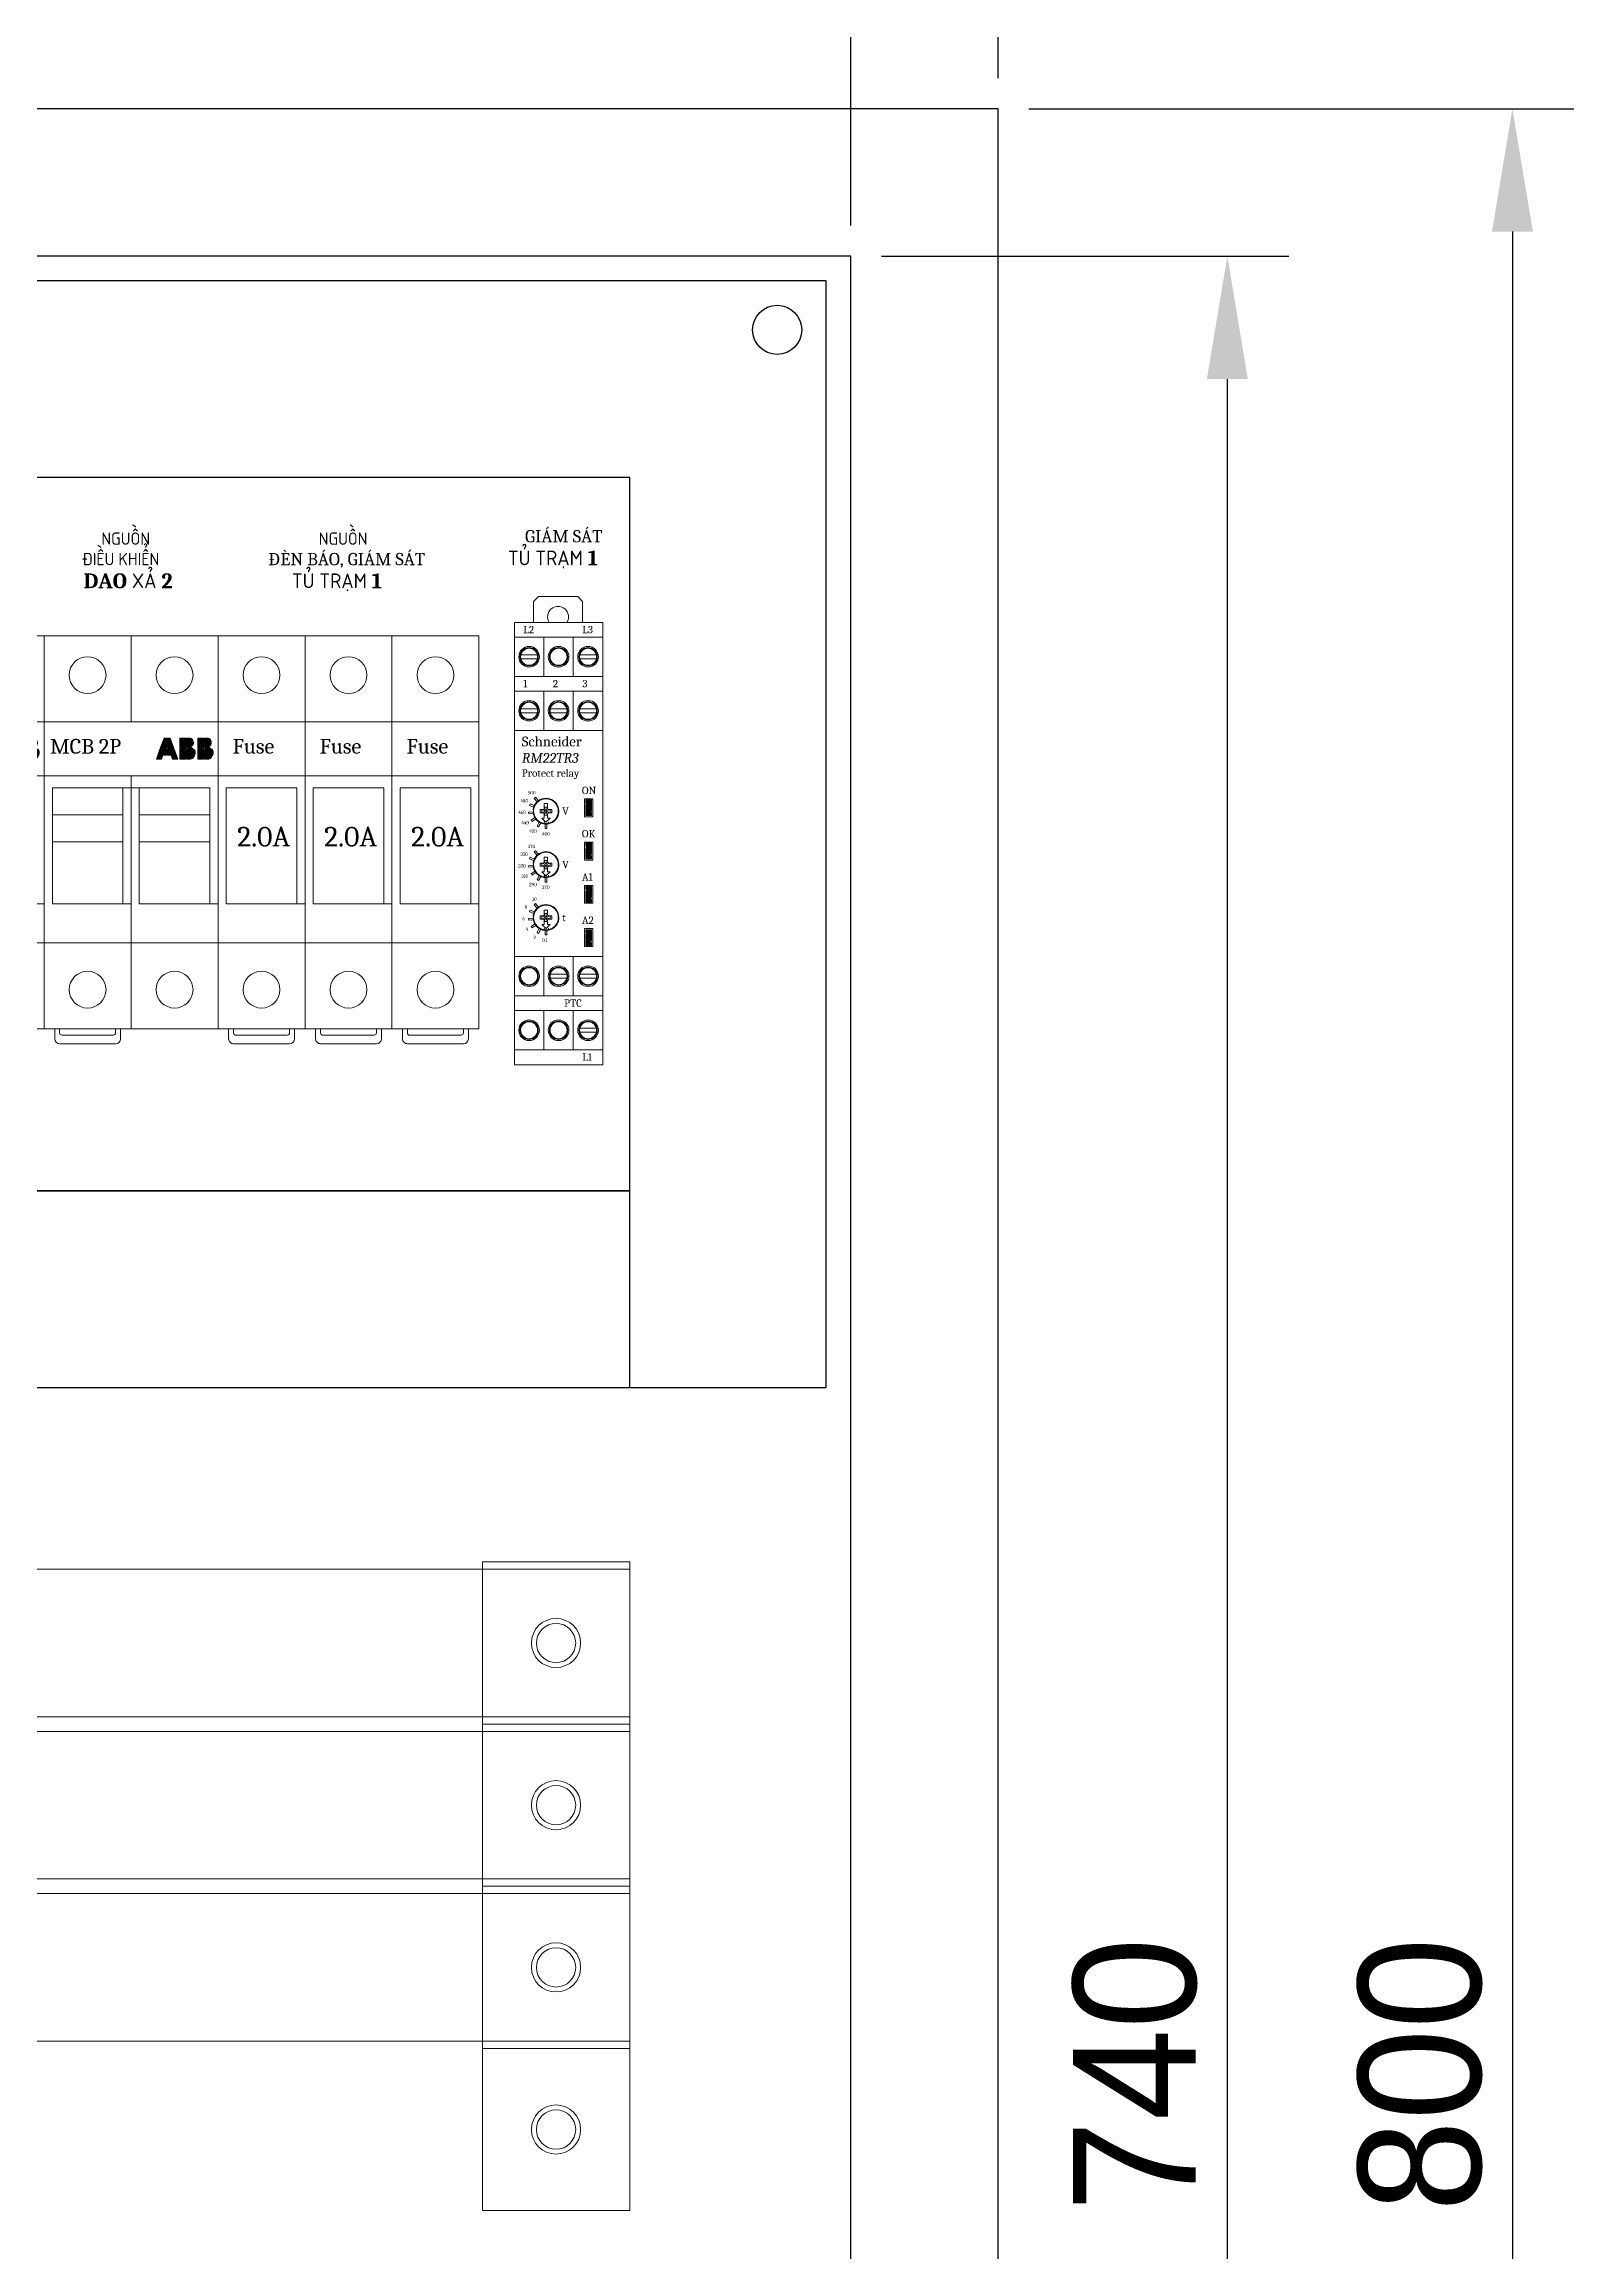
# Model space of a CAD drawing. Extents: x 223136 to 348136, y -32544 to -4064.
# Drawn here: x 258220.1 to 258531.4, y -8900.1 to -8450.9 of the extents above; entities that cross this region are included whole.
import ezdxf

# ---------------------------------------------------------------- set-up
doc = ezdxf.new("R2010")
doc.units = 0
doc.header["$LTSCALE"] = 20
doc.header["$MEASUREMENT"] = 0
for name, color, linetype, lineweight in [('busbar support', 7, 'Continuous', 13), ('EPLAN100', 7, 'Continuous', 25), ('Ghi Chu', 7, 'Continuous', 13), ('kich thuoc', 140, 'Continuous', 0)]:
    doc.layers.add(name, color=color, linetype=linetype, lineweight=lineweight)
doc.layers.add('PDF_Geometry', color=7, linetype='Continuous')
doc.layers.add('WirringDuct', color=130, linetype='Continuous')
doc.styles.add('Chu_10', font='Cambria.ttf', dxfattribs={"height": 10})
doc.dimstyles.get("Standard").update_dxf_attribs({"dimtxt": 0.18, "dimasz": 0.18, "dimexe": 0.18, "dimexo": 0.0625, "dimgap": 0.09, "dimtad": 0, "dimtih": 1, "dimtoh": 1, "dimdec": 4, "dimzin": 0, "dimdsep": 46, "dimtxsty": 'Standard', "dimcen": 0.09, "dimadec": 0, "dimazin": 0, "dimtfac": 1, "dimtdec": 4, "dimtofl": 0, "dimtmove": 0, "dimatfit": 3, "dimfxl": 0, "dimtolj": 1, "dimtzin": 0, "dimarcsym": 0})

# ---------------------------------------------------------------- blocks, each defined once
blk = doc.blocks.new('*D20')
at = {"color": 0, "lineweight": -2, "transparency": 16777216}
for p, q in [((257844.28, -8487.83), (257844.28, -8406.02)), ((258384.28, -8487.83), (258384.28, -8406.02)), ((257869.28, -8418.52), (258359.28, -8418.52))]:
    blk.add_line(p, q, dxfattribs=at)
at = {"color": 0, "transparency": 16777216}
for points in [[(257869.28, -8414.36), (257869.28, -8422.69), (257844.28, -8418.52)], [(258359.28, -8414.36), (258359.28, -8422.69), (258384.28, -8418.52)]]:
    blk.add_solid(points, dxfattribs=at)
at = {"layer": 'Defpoints', "color": 0, "transparency": 16777216}
for p in [(258384.28, -8418.52), (257844.28, -8494.08), (258384.28, -8494.08)]:
    blk.add_point(p, dxfattribs=at)
at = {"color": 0, "transparency": 16777216, "insert": (258114.28, -8399.77), "char_height": 25, "attachment_point": 5}
blk.add_mtext('540', dxfattribs=at)
blk = doc.blocks.new('*D21')
at = {"color": 0, "lineweight": -2, "transparency": 16777216}
for p, q in [((258390.53, -8494.08), (258473.42, -8494.08)), ((258460.92, -9209.08), (258460.92, -8519.08)), ((258390.53, -9234.08), (258473.42, -9234.08))]:
    blk.add_line(p, q, dxfattribs=at)
at = {"color": 0, "transparency": 16777216}
for points in [[(258456.75, -8519.08), (258465.08, -8519.08), (258460.92, -8494.08)], [(258456.75, -9209.08), (258465.08, -9209.08), (258460.92, -9234.08)]]:
    blk.add_solid(points, dxfattribs=at)
at = {"layer": 'Defpoints', "color": 0, "transparency": 16777216}
for p in [(258384.28, -8494.08), (258460.92, -8494.08), (258384.28, -9234.08)]:
    blk.add_point(p, dxfattribs=at)
at = {"color": 0, "transparency": 16777216, "insert": (258442.17, -8864.08), "char_height": 25, "attachment_point": 5, "rotation": 90}
blk.add_mtext('740', dxfattribs=at)
blk = doc.blocks.new('MCB-2P')
at = {"layer": 'EPLAN100', "linetype": 'Continuous', "lineweight": 13, "ltscale": 8}
for points in [[(-2968.54, 1257.57), (-2967.82, 1259.63), (-2966.48, 1259.63), (-2966.48, 1258.4), (-2967.2, 1258.4), (-2967.51, 1257.57)], [(-2967.76, 1259.82), (-2966.98, 1261.88), (-2966.48, 1261.88), (-2966.48, 1259.82)], [(-2964.97, 1259.82), (-2965.74, 1261.88), (-2966.25, 1261.88), (-2966.25, 1259.82)], [(-2964.19, 1257.57), (-2964.91, 1259.63), (-2966.25, 1259.63), (-2966.25, 1258.4), (-2965.53, 1258.4), (-2965.22, 1257.57)], [(-2963.73, 1261.88), (-2962.49, 1261.88), (-2962.49, 1259.82), (-2963.73, 1259.82)], [(-2963.73, 1257.57), (-2963.73, 1259.63), (-2962.49, 1259.63), (-2962.49, 1257.57)], [(-2961.13, 1259.82), (-2962.27, 1259.82), (-2962.27, 1261.88), (-2961.65, 1261.88), (-2961.42, 1261.77), (-2961.21, 1261.57), (-2961.09, 1261.36), (-2961.05, 1261.24), (-2961.01, 1260.99), (-2961.01, 1260.74), (-2961.13, 1260.46), (-2961.3, 1260.29), (-2961.42, 1260.21), (-2961.42, 1260), (-2961.3, 1259.92)], [(-2962.27, 1259.63), (-2962.27, 1257.57), (-2961.54, 1257.57), (-2961.21, 1257.76), (-2960.97, 1258.01), (-2960.8, 1258.25), (-2960.68, 1258.5), (-2960.64, 1258.79), (-2960.64, 1259.12), (-2960.72, 1259.37), (-2960.8, 1259.53), (-2960.93, 1259.63)], [(-2960.08, 1261.87), (-2958.84, 1261.87), (-2958.84, 1259.81), (-2960.08, 1259.81)], [(-2960.08, 1257.57), (-2960.08, 1259.63), (-2958.84, 1259.63), (-2958.84, 1257.57)], [(-2957.48, 1259.81), (-2958.62, 1259.81), (-2958.62, 1261.87), (-2958, 1261.87), (-2957.77, 1261.77), (-2957.57, 1261.57), (-2957.44, 1261.36), (-2957.4, 1261.24), (-2957.36, 1260.99), (-2957.36, 1260.74), (-2957.48, 1260.45), (-2957.65, 1260.29), (-2957.77, 1260.21), (-2957.77, 1260), (-2957.65, 1259.92)], [(-2958.62, 1259.63), (-2958.62, 1257.57), (-2957.89, 1257.57), (-2957.57, 1257.76), (-2957.32, 1258), (-2957.15, 1258.25), (-2957.03, 1258.5), (-2956.99, 1258.79), (-2956.99, 1259.12), (-2957.07, 1259.36), (-2957.15, 1259.53), (-2957.28, 1259.63)]]:
    blk.add_hatch(color=1, dxfattribs=at).paths.add_polyline_path(points, flags=0)
at = {"lineweight": 15}
for p, q in [((-2991.38, 1282.69), (-2991.38, 1202.69)), ((-2973.68, 1282.69), (-2991.38, 1282.69)), ((-2955.98, 1282.69), (-2973.68, 1282.69)), ((-2955.98, 1282.69), (-2955.98, 1202.69)), ((-2991.38, 1202.69), (-2973.68, 1202.69)), ((-2973.68, 1202.69), (-2955.98, 1202.69))]:
    blk.add_line(p, q, dxfattribs=at)
at = {"lineweight": 5}
for p, q in [((-2973.68, 1282.69), (-2973.68, 1265.19)), ((-2991.38, 1265.19), (-2973.68, 1265.19)), ((-2991.38, 1265.19), (-2973.68, 1265.19)), ((-2973.68, 1265.19), (-2955.98, 1265.19)), ((-2973.68, 1265.19), (-2955.98, 1265.19)), ((-2991.38, 1254.19), (-2973.68, 1254.19)), ((-2973.68, 1254.19), (-2973.68, 1229.19)), ((-2973.68, 1254.19), (-2955.98, 1254.19)), ((-2989.71, 1251.75), (-2989.71, 1228.19)), ((-2989.71, 1251.75), (-2957.65, 1251.75)), ((-2975.35, 1251.75), (-2975.35, 1228.19)), ((-2972.01, 1251.75), (-2972.01, 1228.19)), ((-2957.65, 1251.75), (-2957.65, 1228.19)), ((-2989.71, 1246.25), (-2975.35, 1246.25)), ((-2972.01, 1246.25), (-2957.65, 1246.25)), ((-2989.71, 1240.75), (-2975.35, 1240.75)), ((-2972.01, 1240.75), (-2957.65, 1240.75)), ((-2989.71, 1228.19), (-2973.68, 1228.19)), ((-2973.68, 1229.19), (-2973.68, 1202.69)), ((-2972.01, 1228.19), (-2955.98, 1228.19)), ((-2991.38, 1220.19), (-2973.68, 1220.19)), ((-2973.68, 1220.19), (-2955.98, 1220.19)), ((-2989.23, 1202.69), (-2989.23, 1200.69)), ((-2988.23, 1202.69), (-2988.23, 1201.93)), ((-2976.83, 1199.69), (-2988.23, 1199.69)), ((-2977.33, 1201.43), (-2987.73, 1201.43)), ((-2976.83, 1202.69), (-2976.83, 1201.93)), ((-2975.83, 1202.69), (-2975.83, 1200.69))]:
    blk.add_line(p, q, dxfattribs=at)
for centre in [(-2982.53, 1274.69), (-2964.83, 1274.69), (-2982.53, 1210.69), (-2964.83, 1210.69)]:
    blk.add_circle(centre, 3.75, dxfattribs=at)
for centre, radius, start, end in [((-2988.23, 1200.69), 1, 180, 270), ((-2987.73, 1201.93), 0.5, 180, 270), ((-2977.33, 1201.93), 0.5, 270, 0), ((-2976.83, 1200.69), 1, 270, 0)]:
    blk.add_arc(centre, radius, start, end, dxfattribs=at)
at = {"layer": 'EPLAN100', "color": 1, "linetype": 'Continuous', "lineweight": 13, "ltscale": 8}
for points in [[(-2968.54, 1257.57), (-2967.82, 1259.63), (-2966.48, 1259.63), (-2966.48, 1258.4), (-2967.2, 1258.4), (-2967.51, 1257.57)], [(-2967.76, 1259.82), (-2966.98, 1261.88), (-2966.48, 1261.88), (-2966.48, 1259.82)], [(-2964.97, 1259.82), (-2965.74, 1261.88), (-2966.25, 1261.88), (-2966.25, 1259.82)], [(-2964.19, 1257.57), (-2964.91, 1259.63), (-2966.25, 1259.63), (-2966.25, 1258.4), (-2965.53, 1258.4), (-2965.22, 1257.57)], [(-2963.73, 1261.88), (-2962.49, 1261.88), (-2962.49, 1259.82), (-2963.73, 1259.82)], [(-2963.73, 1257.57), (-2963.73, 1259.63), (-2962.49, 1259.63), (-2962.49, 1257.57)], [(-2961.13, 1259.82), (-2962.27, 1259.82), (-2962.27, 1261.88), (-2961.65, 1261.88), (-2961.42, 1261.77), (-2961.21, 1261.57), (-2961.09, 1261.36), (-2961.05, 1261.24), (-2961.01, 1260.99), (-2961.01, 1260.74), (-2961.13, 1260.46), (-2961.3, 1260.29), (-2961.42, 1260.21), (-2961.42, 1260), (-2961.3, 1259.92)], [(-2962.27, 1259.63), (-2962.27, 1257.57), (-2961.54, 1257.57), (-2961.21, 1257.76), (-2960.97, 1258.01), (-2960.8, 1258.25), (-2960.68, 1258.5), (-2960.64, 1258.79), (-2960.64, 1259.12), (-2960.72, 1259.37), (-2960.8, 1259.53), (-2960.93, 1259.63)], [(-2960.08, 1261.87), (-2958.84, 1261.87), (-2958.84, 1259.81), (-2960.08, 1259.81)], [(-2960.08, 1257.57), (-2960.08, 1259.63), (-2958.84, 1259.63), (-2958.84, 1257.57)], [(-2957.48, 1259.81), (-2958.62, 1259.81), (-2958.62, 1261.87), (-2958, 1261.87), (-2957.77, 1261.77), (-2957.57, 1261.57), (-2957.44, 1261.36), (-2957.4, 1261.24), (-2957.36, 1260.99), (-2957.36, 1260.74), (-2957.48, 1260.45), (-2957.65, 1260.29), (-2957.77, 1260.21), (-2957.77, 1260), (-2957.65, 1259.92)], [(-2958.62, 1259.63), (-2958.62, 1257.57), (-2957.89, 1257.57), (-2957.57, 1257.76), (-2957.32, 1258), (-2957.15, 1258.25), (-2957.03, 1258.5), (-2956.99, 1258.79), (-2956.99, 1259.12), (-2957.07, 1259.36), (-2957.15, 1259.53), (-2957.28, 1259.63)]]:
    blk.add_lwpolyline(points, close=True, dxfattribs=at)
at = {"lineweight": 5, "insert": (-2990.18, 1261.71), "char_height": 3, "attachment_point": 1}
blk.add_mtext_dynamic_manual_height_columns('{\\fCambria|b0|i0|c163|p18;MCB 2P}', width=32.3209, gutter_width=1, heights=[0], dxfattribs=at)
blk = doc.blocks.new('fuse20a')
at = {"lineweight": 0}
for p, q in [((0, 17.7), (28.5, 17.7)), ((0, 17.7), (0, 0)), ((17.5, 0), (17.5, 17.7)), ((17.5, 0), (17.5, 17.7)), ((28.5, 17.7), (62.5, 17.7)), ((28.5, 0), (28.5, 17.7)), ((30.94, 16.03), (54.5, 16.03)), ((30.94, 1.67), (30.94, 16.03)), ((54.5, 1.67), (54.5, 17.7)), ((60.5, 17.7), (80, 17.7)), ((62.5, 0), (62.5, 17.7)), ((80, 0), (80, 17.7)), ((80, 15.55), (82, 15.55)), ((80, 14.55), (80.76, 14.55)), ((81.26, 14.05), (81.26, 3.65)), ((83, 14.55), (83, 3.15)), ((0, 0), (28.5, 0)), ((28.5, 0), (53.5, 0)), ((30.94, 1.67), (54.5, 1.67)), ((53.5, 0), (80, 0)), ((80, 3.15), (80.76, 3.15)), ((80, 2.15), (82, 2.15))]:
    blk.add_line(p, q, dxfattribs=at)
for centre in [(8, 8.85), (72, 8.85)]:
    blk.add_circle(centre, 3.75, dxfattribs=at)
for centre, radius, start, end in [((80.76, 14.05), 0.5, 0, 90), ((82, 14.55), 1, 0, 90), ((80.76, 3.65), 0.5, 270, 0), ((82, 3.15), 1, 270, 0)]:
    blk.add_arc(centre, radius, start, end, dxfattribs=at)
at = {"lineweight": 0, "attachment_point": 1, "rotation": 90}
for s, heights, insert, char_height in [('{\\fCambria|b0|i0|c163|p18;2.0A}', [4.08], (38.86, 3.89), 4), ('{\\fCambria|b0|i0|c163|p18;Fuse}', [0], (20.96, 2.95), 3)]:
    blk.add_mtext_dynamic_manual_height_columns(s, width=13.3658, gutter_width=1, heights=heights, dxfattribs=dict(at, insert=insert, char_height=char_height))
blk = doc.blocks.new('*D18')
at = {"color": 0, "lineweight": -2, "transparency": 16777216}
for p, q in [((257814.28, -8457.83), (257814.28, -8347.53)), ((258414.28, -8457.83), (258414.28, -8347.53)), ((257839.28, -8360.03), (258389.28, -8360.03))]:
    blk.add_line(p, q, dxfattribs=at)
at = {"color": 0, "transparency": 16777216}
for points in [[(257839.28, -8355.86), (257839.28, -8364.19), (257814.28, -8360.03)], [(258389.28, -8355.86), (258389.28, -8364.19), (258414.28, -8360.03)]]:
    blk.add_solid(points, dxfattribs=at)
at = {"layer": 'Defpoints', "color": 0, "transparency": 16777216}
for p in [(258414.28, -8360.03), (257814.28, -8464.08), (258414.28, -8464.08)]:
    blk.add_point(p, dxfattribs=at)
at = {"color": 0, "transparency": 16777216, "insert": (258114.28, -8341.28), "char_height": 25, "attachment_point": 5}
blk.add_mtext('600', dxfattribs=at)
blk = doc.blocks.new('*D19')
at = {"color": 0, "lineweight": -2, "transparency": 16777216}
for p, q in [((258420.53, -8464.08), (258531.44, -8464.08)), ((258518.94, -8489.08), (258518.94, -9239.08)), ((258420.53, -9264.08), (258531.44, -9264.08))]:
    blk.add_line(p, q, dxfattribs=at)
at = {"color": 0, "transparency": 16777216}
for points in [[(258514.78, -8489.08), (258523.11, -8489.08), (258518.94, -8464.08)], [(258514.78, -9239.08), (258523.11, -9239.08), (258518.94, -9264.08)]]:
    blk.add_solid(points, dxfattribs=at)
at = {"layer": 'Defpoints', "color": 0, "transparency": 16777216}
for p in [(258414.28, -8464.08), (258414.28, -9264.08), (258518.94, -9264.08)]:
    blk.add_point(p, dxfattribs=at)
at = {"color": 0, "transparency": 16777216, "insert": (258500.19, -8864.08), "char_height": 25, "attachment_point": 5, "rotation": 90}
blk.add_mtext('800', dxfattribs=at)
blk = doc.blocks.new('CT2-30_T')
at = {"lineweight": 5}
for p, q in [((33, 0), (33, -30)), ((66, 0), (66, -30)), ((99, 0), (99, -30))]:
    blk.add_line(p, q, dxfattribs=at)
blk.add_lwpolyline([(0, -30), (132, -30), (132, 0), (0, 0)], close=True, dxfattribs=at)
for centre, radius in [((16.5, -15), 5), ((16.5, -15), 4), ((49.5, -15), 5), ((49.5, -15), 4), ((82.5, -15), 5), ((82.5, -15), 4), ((115.5, -15), 5), ((115.5, -15), 4)]:
    blk.add_circle(centre, radius, dxfattribs=at)

msp = doc.modelspace()

# ---------------------------------------------------------------- hatches: boundary and pattern name
at = {"lineweight": 5, "true_color": 0xcd2027}
h = msp.add_hatch(color=242, dxfattribs=at)
h.dxf.hatch_style = 1
h.paths.add_polyline_path([(258331.515, -8604.728), (258330.313, -8604.728), (258330.313, -8605.271), (258331.515, -8606.978)])
at = {"lineweight": 5}
h = msp.add_hatch(color=7, dxfattribs=at)
h.dxf.hatch_style = 1
h.paths.add_polyline_path([(258331.515, -8607.909), (258331.515, -8607.366), (258330.313, -8605.659), (258330.313, -8607.909)])
at = {"lineweight": 5, "true_color": 0xcd2027}
h = msp.add_hatch(color=242, dxfattribs=at)
h.dxf.hatch_style = 1
h.paths.add_polyline_path([(258331.515, -8613.528), (258330.313, -8613.528), (258330.313, -8614.071), (258331.515, -8615.778)])
at = {"lineweight": 5}
h = msp.add_hatch(color=7, dxfattribs=at)
h.dxf.hatch_style = 1
h.paths.add_polyline_path([(258331.515, -8616.709), (258331.515, -8616.166), (258330.313, -8614.459), (258330.313, -8616.709)])
at = {"lineweight": 5, "true_color": 0xcd2027}
h = msp.add_hatch(color=242, dxfattribs=at)
h.dxf.hatch_style = 1
h.paths.add_polyline_path([(258331.515, -8622.328), (258330.313, -8622.328), (258330.313, -8622.871), (258331.515, -8624.578)])
at = {"lineweight": 5}
h = msp.add_hatch(color=7, dxfattribs=at)
h.dxf.hatch_style = 1
h.paths.add_polyline_path([(258331.515, -8625.509), (258331.515, -8624.966), (258330.313, -8623.259), (258330.313, -8625.509)])
at = {"lineweight": 5, "true_color": 0xcd2027}
h = msp.add_hatch(color=242, dxfattribs=at)
h.dxf.hatch_style = 1
h.paths.add_polyline_path([(258331.515, -8631.128), (258330.313, -8631.128), (258330.313, -8631.671), (258331.515, -8633.378)])
at = {"lineweight": 5}
h = msp.add_hatch(color=7, dxfattribs=at)
h.dxf.hatch_style = 1
h.paths.add_polyline_path([(258331.515, -8634.309), (258331.515, -8633.766), (258330.313, -8632.059), (258330.313, -8634.309)])

# ---------------------------------------------------------------- linework, layer by layer
at = {"linetype": 'ByBlock', "lineweight": 5}
for p, q in [((258315.798, -8568.581), (258333.798, -8568.581)), ((258315.798, -8571.581), (258333.798, -8571.581)), ((258321.798, -8579.581), (258321.798, -8571.581)), ((258327.798, -8579.581), (258327.798, -8571.581)), ((258315.798, -8579.581), (258333.798, -8579.581)), ((258315.798, -8582.581), (258333.798, -8582.581)), ((258321.798, -8590.581), (258321.798, -8582.581)), ((258327.798, -8590.581), (258327.798, -8582.581)), ((258333.798, -8590.581), (258333.798, -8582.581)), ((258333.798, -8590.581), (258333.798, -8582.581)), ((258315.798, -8590.581), (258333.798, -8590.581)), ((258315.798, -8636.581), (258333.798, -8636.581)), ((258321.798, -8636.581), (258321.798, -8644.581)), ((258327.798, -8636.581), (258327.798, -8644.581)), ((258333.798, -8636.581), (258333.798, -8644.581)), ((258333.798, -8636.581), (258333.798, -8644.581)), ((258315.798, -8644.581), (258333.798, -8644.581)), ((258315.798, -8647.581), (258333.798, -8647.581)), ((258321.798, -8647.581), (258321.798, -8655.581)), ((258327.798, -8647.581), (258327.798, -8655.581)), ((258315.798, -8655.581), (258333.798, -8655.581)), ((258315.798, -8658.581), (258333.798, -8658.581))]:
    msp.add_line(p, q, dxfattribs=at)
at = {"color": 242, "true_color": 0xcd2027}
for points in [[(257814.278, -9264.076), (258414.278, -9264.076), (258414.278, -8464.076), (257814.278, -8464.076)], [(257844.278, -9234.076), (258384.278, -9234.076), (258384.278, -8494.076), (257844.278, -8494.076)]]:
    msp.add_lwpolyline(points, close=True, dxfattribs=at)
at = {"linetype": 'ByBlock', "lineweight": 5}
msp.add_lwpolyline([(258315.798, -8658.581), (258333.798, -8658.581), (258333.798, -8568.581), (258315.798, -8568.581)], close=True, dxfattribs=at)
at = {"linetype": 'ByBlock'}
msp.add_lwpolyline([(257889.278, -8724.276), (258339.278, -8724.276), (258339.278, -8684.276), (257889.278, -8684.276)], close=True, dxfattribs=at)
msp.add_circle((258369.278, -8509.076), 5)
at = {"layer": 'busbar support', "color": 1, "lineweight": 5, "ltscale": 0.6}
msp.add_lwpolyline([(257889.278, -8791.259), (258339.278, -8791.259), (258339.278, -8761.259), (257889.278, -8761.259)], close=True, dxfattribs=at)
at = {"layer": 'busbar support', "color": 2, "lineweight": 5, "ltscale": 0.6}
msp.add_lwpolyline([(257889.278, -8824.259), (258339.278, -8824.259), (258339.278, -8794.259), (257889.278, -8794.259)], close=True, dxfattribs=at)
at = {"layer": 'busbar support', "color": 5, "lineweight": 5, "ltscale": 0.6}
msp.add_lwpolyline([(257889.278, -8857.259), (258339.278, -8857.259), (258339.278, -8827.259), (257889.278, -8827.259)], close=True, dxfattribs=at)
at = {"layer": 'Ghi Chu', "color": 2, "linetype": 'Continuous', "lineweight": 5}
for p, q in [((258319.694, -8564.328), (258320.683, -8563.339)), ((258319.694, -8568.581), (258319.694, -8564.328)), ((258320.683, -8563.339), (258328.702, -8563.339)), ((258328.702, -8563.339), (258329.691, -8564.328)), ((258329.691, -8564.328), (258329.691, -8568.581))]:
    msp.add_line(p, q, dxfattribs=at)
at = {"layer": 'Ghi Chu', "color": 4, "linetype": 'Continuous', "lineweight": 5, "ltscale": 0.6}
for points in [[(258318.858, -8605.83), (258319.007, -8605.501), (258319.874, -8605.86), (258319.844, -8605.889), (258319.814, -8605.949), (258319.814, -8605.979), (258319.784, -8606.009), (258319.784, -8606.039), (258319.754, -8606.098), (258319.754, -8606.128), (258319.724, -8606.159)], [(258319.814, -8604.395), (258320.083, -8604.157), (258320.68, -8604.874), (258320.65, -8604.904), (258320.591, -8604.934), (258320.561, -8604.963), (258320.531, -8604.993), (258320.501, -8605.023), (258320.471, -8605.053), (258320.441, -8605.083), (258320.411, -8605.113)], [(258321.038, -8606.666), (258321.755, -8606.666), (258321.785, -8606.636), (258321.815, -8606.636), (258321.845, -8606.606), (258321.845, -8606.577), (258321.875, -8606.547), (258321.875, -8605.472), (258322.562, -8605.472), (258322.562, -8606.517), (258322.591, -8606.547), (258322.591, -8606.577), (258322.622, -8606.606), (258322.652, -8606.636), (258322.681, -8606.636), (258322.711, -8606.666), (258323.398, -8606.666), (258323.398, -8607.323), (258322.711, -8607.323), (258322.681, -8607.353), (258322.652, -8607.353), (258322.622, -8607.383), (258322.591, -8607.413), (258322.591, -8607.443), (258322.562, -8607.473), (258322.562, -8608.429), (258323.07, -8608.429), (258322.233, -8609.235), (258321.367, -8608.429), (258321.875, -8608.429), (258321.875, -8607.443), (258321.845, -8607.413), (258321.845, -8607.383), (258321.815, -8607.353), (258321.785, -8607.353), (258321.755, -8607.323), (258321.038, -8607.323)], [(258322.024, -8607.084), (258322.024, -8606.905), (258321.367, -8606.666), (258321.367, -8607.323)], [(258321.875, -8606.159), (258322.562, -8606.159), (258322.293, -8606.786), (258322.144, -8606.786)], [(258323.07, -8606.666), (258322.413, -8606.905), (258322.443, -8606.995), (258322.413, -8607.084), (258323.07, -8607.323)], [(258319.366, -8609.115), (258319.186, -8608.847), (258319.964, -8608.309), (258319.993, -8608.369), (258319.993, -8608.399), (258320.023, -8608.429), (258320.083, -8608.488), (258320.113, -8608.548), (258320.113, -8608.578), (258320.143, -8608.608)], [(258320.71, -8610.221), (258320.411, -8610.041), (258320.859, -8609.235), (258320.889, -8609.264), (258320.92, -8609.264), (258320.949, -8609.295), (258321.009, -8609.325), (258321.038, -8609.325), (258321.068, -8609.355), (258321.098, -8609.384), (258321.158, -8609.384)], [(258322.562, -8607.831), (258321.875, -8607.831), (258322.144, -8607.203), (258322.293, -8607.203)], [(258322.383, -8610.549), (258322.054, -8610.549), (258322.054, -8609.623), (258322.383, -8609.623)], [(258319.814, -8615.285), (258320.083, -8615.047), (258320.68, -8615.764), (258320.65, -8615.794), (258320.591, -8615.824), (258320.561, -8615.853), (258320.531, -8615.883), (258320.501, -8615.913), (258320.471, -8615.943), (258320.441, -8615.973), (258320.411, -8616.003)], [(258318.858, -8616.72), (258319.007, -8616.391), (258319.874, -8616.75), (258319.844, -8616.779), (258319.814, -8616.839), (258319.814, -8616.869), (258319.784, -8616.899), (258319.784, -8616.929), (258319.754, -8616.988), (258319.754, -8617.018), (258319.724, -8617.049)], [(258319.366, -8620.005), (258319.186, -8619.737), (258319.964, -8619.199), (258319.993, -8619.259), (258319.993, -8619.289), (258320.023, -8619.319), (258320.083, -8619.378), (258320.113, -8619.438), (258320.113, -8619.468), (258320.143, -8619.498)], [(258320.71, -8621.111), (258320.411, -8620.931), (258320.859, -8620.125), (258320.889, -8620.154), (258320.92, -8620.154), (258320.949, -8620.185), (258321.009, -8620.215), (258321.038, -8620.215), (258321.068, -8620.245), (258321.098, -8620.274), (258321.158, -8620.274)], [(258321.038, -8617.556), (258321.755, -8617.556), (258321.785, -8617.526), (258321.815, -8617.526), (258321.845, -8617.496), (258321.845, -8617.467), (258321.875, -8617.437), (258321.875, -8616.362), (258322.562, -8616.362), (258322.562, -8617.407), (258322.591, -8617.437), (258322.591, -8617.467), (258322.622, -8617.496), (258322.652, -8617.526), (258322.681, -8617.526), (258322.711, -8617.556), (258323.398, -8617.556), (258323.398, -8618.214), (258322.711, -8618.214), (258322.681, -8618.243), (258322.652, -8618.243), (258322.622, -8618.273), (258322.591, -8618.303), (258322.591, -8618.333), (258322.562, -8618.363), (258322.562, -8619.319), (258323.07, -8619.319), (258322.233, -8620.125), (258321.367, -8619.319), (258321.875, -8619.319), (258321.875, -8618.333), (258321.845, -8618.303), (258321.845, -8618.273), (258321.815, -8618.243), (258321.785, -8618.243), (258321.755, -8618.214), (258321.038, -8618.214)], [(258322.024, -8617.974), (258322.024, -8617.795), (258321.367, -8617.556), (258321.367, -8618.214)], [(258321.875, -8617.049), (258322.562, -8617.049), (258322.293, -8617.676), (258322.144, -8617.676)], [(258322.562, -8618.721), (258321.875, -8618.721), (258322.144, -8618.093), (258322.293, -8618.093)], [(258323.07, -8617.556), (258322.413, -8617.795), (258322.443, -8617.885), (258322.413, -8617.974), (258323.07, -8618.214)], [(258322.383, -8621.439), (258322.054, -8621.439), (258322.054, -8620.513), (258322.383, -8620.513)], [(258318.861, -8627.478), (258319.011, -8627.149), (258319.877, -8627.508), (258319.847, -8627.537), (258319.817, -8627.597), (258319.817, -8627.627), (258319.787, -8627.657), (258319.787, -8627.687), (258319.758, -8627.746), (258319.758, -8627.776), (258319.728, -8627.806)], [(258319.817, -8626.043), (258320.086, -8625.804), (258320.684, -8626.521), (258320.653, -8626.551), (258320.594, -8626.582), (258320.564, -8626.611), (258320.534, -8626.641), (258320.504, -8626.671), (258320.474, -8626.701), (258320.444, -8626.731), (258320.414, -8626.761)], [(258321.042, -8628.314), (258321.759, -8628.314), (258321.788, -8628.284), (258321.819, -8628.284), (258321.848, -8628.254), (258321.848, -8628.224), (258321.878, -8628.195), (258321.878, -8627.12), (258322.565, -8627.12), (258322.565, -8628.164), (258322.595, -8628.195), (258322.595, -8628.224), (258322.625, -8628.254), (258322.655, -8628.284), (258322.684, -8628.284), (258322.715, -8628.314), (258323.401, -8628.314), (258323.401, -8628.971), (258322.715, -8628.971), (258322.684, -8629.001), (258322.655, -8629.001), (258322.625, -8629.031), (258322.595, -8629.061), (258322.595, -8629.091), (258322.565, -8629.12), (258322.565, -8630.076), (258323.073, -8630.076), (258322.236, -8630.883), (258321.37, -8630.076), (258321.878, -8630.076), (258321.878, -8629.091), (258321.848, -8629.061), (258321.848, -8629.031), (258321.819, -8629.001), (258321.788, -8629.001), (258321.759, -8628.971), (258321.042, -8628.971)], [(258322.027, -8628.732), (258322.027, -8628.553), (258321.37, -8628.314), (258321.37, -8628.971)], [(258321.878, -8627.806), (258322.565, -8627.806), (258322.297, -8628.434), (258322.147, -8628.434)], [(258322.565, -8629.479), (258321.878, -8629.479), (258322.147, -8628.851), (258322.297, -8628.851)], [(258323.073, -8628.314), (258322.416, -8628.553), (258322.446, -8628.643), (258322.416, -8628.732), (258323.073, -8628.971)], [(258319.369, -8630.763), (258319.19, -8630.495), (258319.967, -8629.957), (258319.996, -8630.017), (258319.996, -8630.046), (258320.026, -8630.076), (258320.086, -8630.136), (258320.116, -8630.196), (258320.116, -8630.225), (258320.146, -8630.256)], [(258320.713, -8631.869), (258320.414, -8631.689), (258320.863, -8630.883), (258320.893, -8630.912), (258320.923, -8630.912), (258320.952, -8630.943), (258321.012, -8630.972), (258321.042, -8630.972), (258321.072, -8631.002), (258321.101, -8631.032), (258321.162, -8631.032)], [(258322.386, -8632.197), (258322.057, -8632.197), (258322.057, -8631.271), (258322.386, -8631.271)]]:
    msp.add_lwpolyline(points, close=True, dxfattribs=at)
for points in [[(258319.604, -8606.756), (258319.635, -8606.636), (258319.635, -8606.517), (258319.665, -8606.397), (258319.694, -8606.278), (258319.724, -8606.159)], [(258319.874, -8605.86), (258319.903, -8605.74), (258319.964, -8605.651), (258320.023, -8605.561), (258320.113, -8605.442), (258320.172, -8605.352), (258320.262, -8605.263), (258320.322, -8605.173), (258320.411, -8605.113)], [(258319.604, -8607.264), (258319.604, -8607.264), (258319.635, -8607.323), (258319.635, -8607.443), (258318.709, -8607.533), (258318.679, -8607.203), (258319.604, -8607.115)], [(258319.964, -8608.309), (258319.903, -8608.22), (258319.844, -8608.1), (258319.814, -8608.01), (258319.754, -8607.891), (258319.724, -8607.771), (258319.694, -8607.682), (258319.635, -8607.443)], [(258320.859, -8609.235), (258320.74, -8609.176), (258320.65, -8609.085), (258320.561, -8609.026), (258320.471, -8608.936), (258320.382, -8608.876), (258320.292, -8608.787), (258320.232, -8608.697), (258320.143, -8608.608)], [(258322.054, -8609.623), (258321.934, -8609.593), (258321.815, -8609.593), (258321.696, -8609.564), (258321.576, -8609.534), (258321.487, -8609.504), (258321.367, -8609.474), (258321.248, -8609.444), (258321.158, -8609.384)], [(258322.024, -8606.905), (258322.114, -8606.815), (258322.144, -8606.786)], [(258322.144, -8607.203), (258322.084, -8607.144), (258322.054, -8607.115), (258322.024, -8607.084)], [(258322.293, -8606.786), (258322.383, -8606.845), (258322.413, -8606.875), (258322.413, -8606.905)], [(258322.413, -8607.084), (258322.383, -8607.144), (258322.352, -8607.174), (258322.293, -8607.203)], [(258319.604, -8618.154), (258319.604, -8618.154), (258319.635, -8618.214), (258319.635, -8618.333), (258318.709, -8618.423), (258318.679, -8618.093), (258319.604, -8618.005)], [(258319.604, -8617.646), (258319.635, -8617.526), (258319.635, -8617.407), (258319.665, -8617.287), (258319.694, -8617.168), (258319.724, -8617.049)], [(258319.964, -8619.199), (258319.903, -8619.11), (258319.844, -8618.99), (258319.814, -8618.9), (258319.754, -8618.781), (258319.724, -8618.661), (258319.694, -8618.572), (258319.635, -8618.333)], [(258319.874, -8616.75), (258319.903, -8616.63), (258319.964, -8616.541), (258320.023, -8616.451), (258320.113, -8616.332), (258320.172, -8616.242), (258320.262, -8616.153), (258320.322, -8616.063), (258320.411, -8616.003)], [(258320.859, -8620.125), (258320.74, -8620.066), (258320.65, -8619.975), (258320.561, -8619.916), (258320.471, -8619.826), (258320.382, -8619.766), (258320.292, -8619.677), (258320.232, -8619.587), (258320.143, -8619.498)], [(258322.024, -8617.795), (258322.114, -8617.705), (258322.144, -8617.676)], [(258322.144, -8618.093), (258322.084, -8618.034), (258322.054, -8618.005), (258322.024, -8617.974)], [(258322.293, -8617.676), (258322.383, -8617.735), (258322.413, -8617.765), (258322.413, -8617.795)], [(258322.413, -8617.974), (258322.383, -8618.034), (258322.352, -8618.064), (258322.293, -8618.093)], [(258322.054, -8620.513), (258321.934, -8620.483), (258321.815, -8620.483), (258321.696, -8620.454), (258321.576, -8620.424), (258321.487, -8620.394), (258321.367, -8620.364), (258321.248, -8620.334), (258321.158, -8620.274)], [(258319.608, -8628.911), (258319.608, -8628.911), (258319.638, -8628.971), (258319.638, -8629.091), (258318.712, -8629.181), (258318.682, -8628.851), (258319.608, -8628.762)], [(258319.608, -8628.404), (258319.638, -8628.284), (258319.638, -8628.164), (258319.668, -8628.045), (258319.697, -8627.926), (258319.728, -8627.806)], [(258319.967, -8629.957), (258319.907, -8629.867), (258319.847, -8629.748), (258319.817, -8629.658), (258319.758, -8629.538), (258319.728, -8629.419), (258319.697, -8629.33), (258319.638, -8629.091)], [(258319.877, -8627.508), (258319.907, -8627.388), (258319.967, -8627.298), (258320.026, -8627.209), (258320.116, -8627.089), (258320.175, -8627), (258320.265, -8626.91), (258320.325, -8626.821), (258320.414, -8626.761)], [(258322.027, -8628.553), (258322.117, -8628.463), (258322.147, -8628.434)], [(258322.147, -8628.851), (258322.087, -8628.792), (258322.057, -8628.762), (258322.027, -8628.732)], [(258322.297, -8628.434), (258322.386, -8628.493), (258322.416, -8628.523), (258322.416, -8628.553)], [(258322.416, -8628.732), (258322.386, -8628.792), (258322.356, -8628.822), (258322.297, -8628.851)], [(258320.863, -8630.883), (258320.743, -8630.823), (258320.653, -8630.733), (258320.564, -8630.674), (258320.474, -8630.584), (258320.385, -8630.524), (258320.295, -8630.435), (258320.235, -8630.345), (258320.146, -8630.256)], [(258322.057, -8631.271), (258321.938, -8631.241), (258321.819, -8631.241), (258321.699, -8631.212), (258321.58, -8631.182), (258321.49, -8631.152), (258321.37, -8631.122), (258321.251, -8631.092), (258321.162, -8631.032)]]:
    msp.add_lwpolyline(points, dxfattribs=at)
at = {"layer": 'Ghi Chu', "color": 1, "linetype": 'Continuous', "lineweight": 5, "ltscale": 0.6}
for centre in [(258318.798, -8575.581), (258324.798, -8575.581), (258330.798, -8575.581), (258318.798, -8586.581), (258324.798, -8586.581), (258330.798, -8586.581), (258318.798, -8640.581), (258324.798, -8640.581), (258330.798, -8640.581), (258318.798, -8651.581), (258324.798, -8651.581), (258330.798, -8651.581)]:
    msp.add_circle(centre, 1.867, dxfattribs=at)
at = {"layer": 'Ghi Chu', "color": 4, "linetype": 'Continuous', "lineweight": 5, "ltscale": 0.6}
for centre in [(258322.229, -8606.994), (258322.229, -8617.884), (258322.232, -8628.641)]:
    msp.add_circle(centre, 2.508, dxfattribs=at)
at = {"layer": 'Ghi Chu', "linetype": 'Continuous', "lineweight": 5, "ltscale": 0.6}
msp.add_arc((258324.693, -8567.491), 2.137, 329.32511, 210.67489, dxfattribs=at)
at = {"layer": 'Ghi Chu', "color": 1, "linetype": 'Continuous', "lineweight": 5, "ltscale": 0.6}
for centre, start, end in [((258318.798, -8575.581), 13.23598, 166.76402), ((258324.798, -8575.581), 13.23598, 166.76402), ((258330.798, -8575.581), 13.23598, 166.76402), ((258318.798, -8575.581), 193.22072, 346.77928), ((258324.798, -8575.581), 193.22072, 346.77928), ((258330.798, -8575.581), 193.22072, 346.77928), ((258318.798, -8586.581), 193.22072, 346.77928), ((258318.798, -8586.581), 13.23598, 166.76402), ((258324.798, -8586.581), 193.22072, 346.77928), ((258324.798, -8586.581), 13.23598, 166.76402), ((258330.798, -8586.581), 193.22072, 346.77928), ((258330.798, -8586.581), 13.23598, 166.76402), ((258318.798, -8640.581), 13.22072, 166.77928), ((258318.798, -8640.581), 193.23598, 346.76402), ((258324.798, -8640.581), 13.22072, 166.77928), ((258324.798, -8640.581), 193.23598, 346.76402), ((258330.798, -8640.581), 13.22072, 166.77928), ((258330.798, -8640.581), 193.23598, 346.76402), ((258318.798, -8651.581), 13.22072, 166.77928), ((258324.798, -8651.581), 13.22072, 166.77928), ((258330.798, -8651.581), 13.22072, 166.77928), ((258318.798, -8651.581), 193.23598, 346.76402), ((258324.798, -8651.581), 193.23598, 346.76402), ((258330.798, -8651.581), 193.23598, 346.76402)]:
    msp.add_arc(centre, 1.73, start, end, dxfattribs=at)
at = {"layer": 'Ghi Chu', "color": 4, "linetype": 'Continuous', "lineweight": 5, "ltscale": 0.6}
for centre in [(258322.225, -8606.997), (258322.225, -8617.887), (258322.229, -8628.645)]:
    msp.add_arc(centre, 2.631, 273.43129, 126.05025, dxfattribs=at)
for points in [[(258321.885, -8609.166), (258321.885, -8609.381), (258322.043, -8609.553), (258322.248, -8609.591)], [(258322.375, -8609.597), (258322.594, -8609.571), (258322.767, -8609.392), (258322.767, -8609.166)], [(258321.885, -8620.056), (258321.885, -8620.271), (258322.043, -8620.443), (258322.248, -8620.481)], [(258322.375, -8620.487), (258322.594, -8620.461), (258322.767, -8620.282), (258322.767, -8620.056)], [(258321.888, -8630.814), (258321.888, -8631.029), (258322.046, -8631.2), (258322.251, -8631.239)], [(258322.379, -8631.245), (258322.598, -8631.219), (258322.77, -8631.039), (258322.77, -8630.814)]]:
    msp.add_open_spline(points, degree=3, dxfattribs=at)
at = {"layer": 'kich thuoc', "color": 1, "lineweight": 5}
for p, q in [((258317.115, -8575.185), (258320.482, -8575.185)), ((258329.115, -8575.185), (258332.482, -8575.185)), ((258317.114, -8575.977), (258320.482, -8575.977)), ((258329.114, -8575.977), (258332.482, -8575.977)), ((258317.114, -8586.977), (258320.482, -8586.977)), ((258317.115, -8586.185), (258320.482, -8586.185)), ((258323.114, -8586.977), (258326.482, -8586.977)), ((258323.115, -8586.185), (258326.482, -8586.185)), ((258329.114, -8586.977), (258332.482, -8586.977)), ((258329.115, -8586.185), (258332.482, -8586.185)), ((258323.114, -8640.186), (258326.482, -8640.186)), ((258323.115, -8640.977), (258326.482, -8640.977)), ((258329.114, -8640.186), (258332.482, -8640.186)), ((258329.115, -8640.977), (258332.482, -8640.977)), ((258329.114, -8651.186), (258332.482, -8651.186)), ((258329.115, -8651.977), (258332.482, -8651.977))]:
    msp.add_line(p, q, dxfattribs=at)
at = {"layer": 'kich thuoc'}
msp.add_lwpolyline([(258315.798, -8590.581), (258333.798, -8590.581), (258333.798, -8636.581), (258315.798, -8636.581)], close=True, dxfattribs=at)
at = {"layer": 'kich thuoc', "lineweight": 5}
for centre in [(258318.798, -8575.581), (258324.798, -8575.581), (258330.798, -8575.581), (258318.798, -8586.581), (258324.798, -8586.581), (258330.798, -8586.581), (258318.798, -8640.581), (258324.798, -8640.581), (258330.798, -8640.581), (258318.798, -8651.581), (258324.798, -8651.581), (258330.798, -8651.581)]:
    msp.add_circle(centre, 2.1, dxfattribs=at)
at = {"layer": 'kich thuoc', "color": 1, "lineweight": 5}
for centre in [(258318.798, -8575.581), (258324.798, -8575.581), (258330.798, -8575.581), (258318.798, -8586.581), (258324.798, -8586.581), (258330.798, -8586.581), (258318.798, -8640.581), (258324.798, -8640.581), (258330.798, -8640.581), (258318.798, -8651.581), (258324.798, -8651.581), (258330.798, -8651.581)]:
    msp.add_circle(centre, 1.73, dxfattribs=at)
at = {"layer": 'PDF_Geometry', "color": 40, "lineweight": 5}
for points in [[(258331.748, -8604.495), (258331.748, -8608.141), (258330.08, -8608.141), (258330.08, -8604.495)], [(258331.515, -8606.978), (258331.515, -8604.728), (258330.313, -8604.728), (258330.313, -8605.271)], [(258330.313, -8605.659), (258330.313, -8607.909), (258331.515, -8607.909), (258331.515, -8607.366)], [(258331.748, -8613.295), (258331.748, -8616.941), (258330.08, -8616.941), (258330.08, -8613.295)], [(258331.515, -8615.778), (258331.515, -8613.528), (258330.313, -8613.528), (258330.313, -8614.071)], [(258330.313, -8614.459), (258330.313, -8616.709), (258331.515, -8616.709), (258331.515, -8616.166)], [(258331.748, -8622.095), (258331.748, -8625.741), (258330.08, -8625.741), (258330.08, -8622.095)], [(258331.515, -8624.578), (258331.515, -8622.328), (258330.313, -8622.328), (258330.313, -8622.871)], [(258330.313, -8623.259), (258330.313, -8625.509), (258331.515, -8625.509), (258331.515, -8624.966)], [(258331.748, -8630.895), (258331.748, -8634.541), (258330.08, -8634.541), (258330.08, -8630.895)], [(258331.515, -8633.378), (258331.515, -8631.128), (258330.313, -8631.128), (258330.313, -8631.671)], [(258330.313, -8632.059), (258330.313, -8634.309), (258331.515, -8634.309), (258331.515, -8633.766)]]:
    msp.add_lwpolyline(points, close=True, dxfattribs=at)
at = {"layer": 'WirringDuct'}
for points in [[(257849.278, -8724.276), (258379.278, -8724.276), (258379.278, -8499.076), (257849.278, -8499.076)], [(257889.278, -8684.276), (258339.278, -8684.276), (258339.278, -8539.076), (257889.278, -8539.076)]]:
    msp.add_lwpolyline(points, close=True, dxfattribs=at)

# ---------------------------------------------------------------- block references
at = {"lineweight": 5}
for p in [(261176.067, -9854.013), (261211.467, -9854.013)]:
    msp.add_blockref('MCB-2P', p, dxfattribs=at)
at = {"color": 1, "lineweight": 5, "rotation": 270}
for p in [(258255.488, -8571.323), (258273.188, -8571.323), (258290.888, -8571.323)]:
    msp.add_blockref('fuse20a', p, dxfattribs=at)
at = {"lineweight": 5, "rotation": 270}
msp.add_blockref('CT2-30_T', (258339.278, -8759.759), dxfattribs=at)

# ---------------------------------------------------------------- texts
at = {"linetype": 'ByBlock', "char_height": 4, "attachment_point": 1}
for s, insert in [('\\pi11.78814;{\\fCambria|b0|i0|c0|p18;\\H0.625x;NGUỒN\\P\\pi7.91866;ĐIỀU KHIỂN\\H1.6x;\\P\\pi8.18518;\\fCambria|b1|i0|c0|p18;\\H0.75x;DAO XẢ 2}', (258219.931, -8550.293)), ('\\pi11.78814;{\\fCambria|b0|i0|c0|p18;\\H0.625x;NGUỒN\\P\\pi1.5175;ĐÈN BÁO, GIÁM SÁT\\H1.6x;\\P\\pi6.34189;\\fCambria|b1|i0|c0|p18;\\H0.75x;TỦ TRẠM 1}', (258264.181, -8550.293)), ('\\pi9.83575;{\\fCambria|b0|i0|c0|p18;\\H0.625x;GIÁM SÁT\\H1.6x;\\P\\pi6.34189;\\fCambria|b1|i0|c0|p18;\\H0.75x;TỦ TRẠM 1}', (258308.142, -8549.805))]:
    msp.add_mtext_dynamic_manual_height_columns(s, width=35.29966, gutter_width=1, heights=[17.488], dxfattribs=dict(at, insert=insert))
at = {"lineweight": 5, "attachment_point": 1, "style": 'Chu_10'}
for s, width, gutter_width, heights, insert, char_height in [('L2', 1.65, 55, [0], (258317.627, -8569.296), 1.5), ('L3', 1.65, 55, [0], (258329.627, -8569.296), 1.5), ('1', 1.65, 55, [0], (258317.627, -8580.296), 1.5), ('2', 1.65, 55, [0], (258323.627, -8580.296), 1.5), ('3', 1.65, 55, [0], (258329.627, -8580.296), 1.5), ('{\\C7;Schneider\\P\\fCambria|b0|i1|c163|p18;RM22TR3\\fCambria|b0|i0|c163|p18;\\H0.75x;\\PProtect relay}', 15.6257, 50, [0], (258317.311, -8591.821), 2), ('ON', 1.65, 55, [0], (258329.544, -8602.031), 1.5), ('480', 1.65, 55, [0], (258317.032, -8604.514), 0.7), ('500', 1.65, 55, [0], (258318.534, -8602.905), 0.7), ('V', 1.65, 55, [0], (258325.532, -8606.228), 1.5), ('460', 1.65, 55, [0], (258316.584, -8606.887), 0.7), ('440', 1.65, 55, [0], (258317.22, -8608.986), 0.7), ('420', 1.65, 55, [0], (258318.81, -8610.69), 0.7), ('400', 1.65, 55, [0], (258321.425, -8611.248), 0.7), ('OK', 1.65, 55, [0], (258329.544, -8610.831), 1.5), ('350', 1.65, 55, [0], (258317.032, -8615.404), 0.7), ('370', 1.65, 55, [0], (258318.534, -8613.795), 0.7), ('330', 1.65, 55, [0], (258316.584, -8617.777), 0.7), ('310', 1.65, 55, [0], (258317.22, -8619.876), 0.7), ('V', 1.65, 55, [0], (258325.535, -8617.118), 1.5), ('A1', 1.65, 55, [0], (258329.544, -8619.631), 1.5), ('290', 1.65, 55, [0], (258318.81, -8621.58), 0.7), ('10', 1.65, 55, [0], (258319.395, -8624.553), 0.7), ('270', 1.65, 55, [0.708], (258321.425, -8622.138), 0.7), ('6', 1.65, 55, [0], (258317.444, -8628.535), 0.7), ('8', 1.65, 55, [0], (258317.893, -8626.162), 0.7), ('t', 1.65, 55, [0], (258325.535, -8627.876), 1.5), ('A2', 1.65, 55, [0], (258329.544, -8628.431), 1.5), ('4', 1.65, 55, [0], (258318.081, -8630.634), 0.7), ('2', 1.65, 55, [0], (258319.671, -8632.338), 0.7), ('0.1', 1.65, 55, [0], (258321.429, -8632.895), 0.7), ('PTC', 1.65, 55, [0], (258325.921, -8645.296), 1.5), ('L1', 1.65, 55, [0], (258329.627, -8656.296), 1.5)]:
    msp.add_mtext_dynamic_manual_height_columns(s, width=width, gutter_width=gutter_width, heights=heights, dxfattribs=dict(at, insert=insert, char_height=char_height))

# ---------------------------------------------------------------- dimensions: what is measured, and where the dimension line sits
for base, p1, p2, picture, middle in [((258414.278, -8360.028), (257814.278, -8464.076), (258414.278, -8464.076), '*D18', (258114.278, -8341.278)), ((258384.278, -8418.523), (257844.278, -8494.076), (258384.278, -8494.076), '*D20', (258114.278, -8399.773))]:
    dim = msp.add_linear_dim(base=base, p1=p1, p2=p2, dimstyle='Standard', override={"dimscale": 10, "dimtxt": 2.5, "dimasz": 2.5, "dimexe": 1.25, "dimexo": 0.625, "dimgap": 0.625, "dimtad": 1, "dimtih": 0, "dimtoh": 0, "dimdec": 2, "dimzin": 8, "dimdsep": 44, "dimcen": 2.5, "dimtdec": 2, "dimtofl": 1, "dimtolj": 0, "dimtzin": 8})
    dim.commit()
    dim.dimension.update_dxf_attribs({"geometry": picture, "text_midpoint": middle})
for base, p1, p2, picture, middle in [((258518.944, -9264.076), (258414.278, -8464.076), (258414.278, -9264.076), '*D19', (258500.194, -8864.076)), ((258460.917, -8494.076), (258384.278, -9234.076), (258384.278, -8494.076), '*D21', (258442.167, -8864.076))]:
    dim = msp.add_linear_dim(base=base, p1=p1, p2=p2, angle=90, dimstyle='Standard', override={"dimscale": 10, "dimtxt": 2.5, "dimasz": 2.5, "dimexe": 1.25, "dimexo": 0.625, "dimgap": 0.625, "dimtad": 1, "dimtih": 0, "dimtoh": 0, "dimdec": 2, "dimzin": 8, "dimdsep": 44, "dimcen": 2.5, "dimtdec": 2, "dimtofl": 1, "dimtolj": 0, "dimtzin": 8})
    dim.commit()
    dim.dimension.update_dxf_attribs({"geometry": picture, "text_midpoint": middle})

doc.saveas('drawing.dxf')
